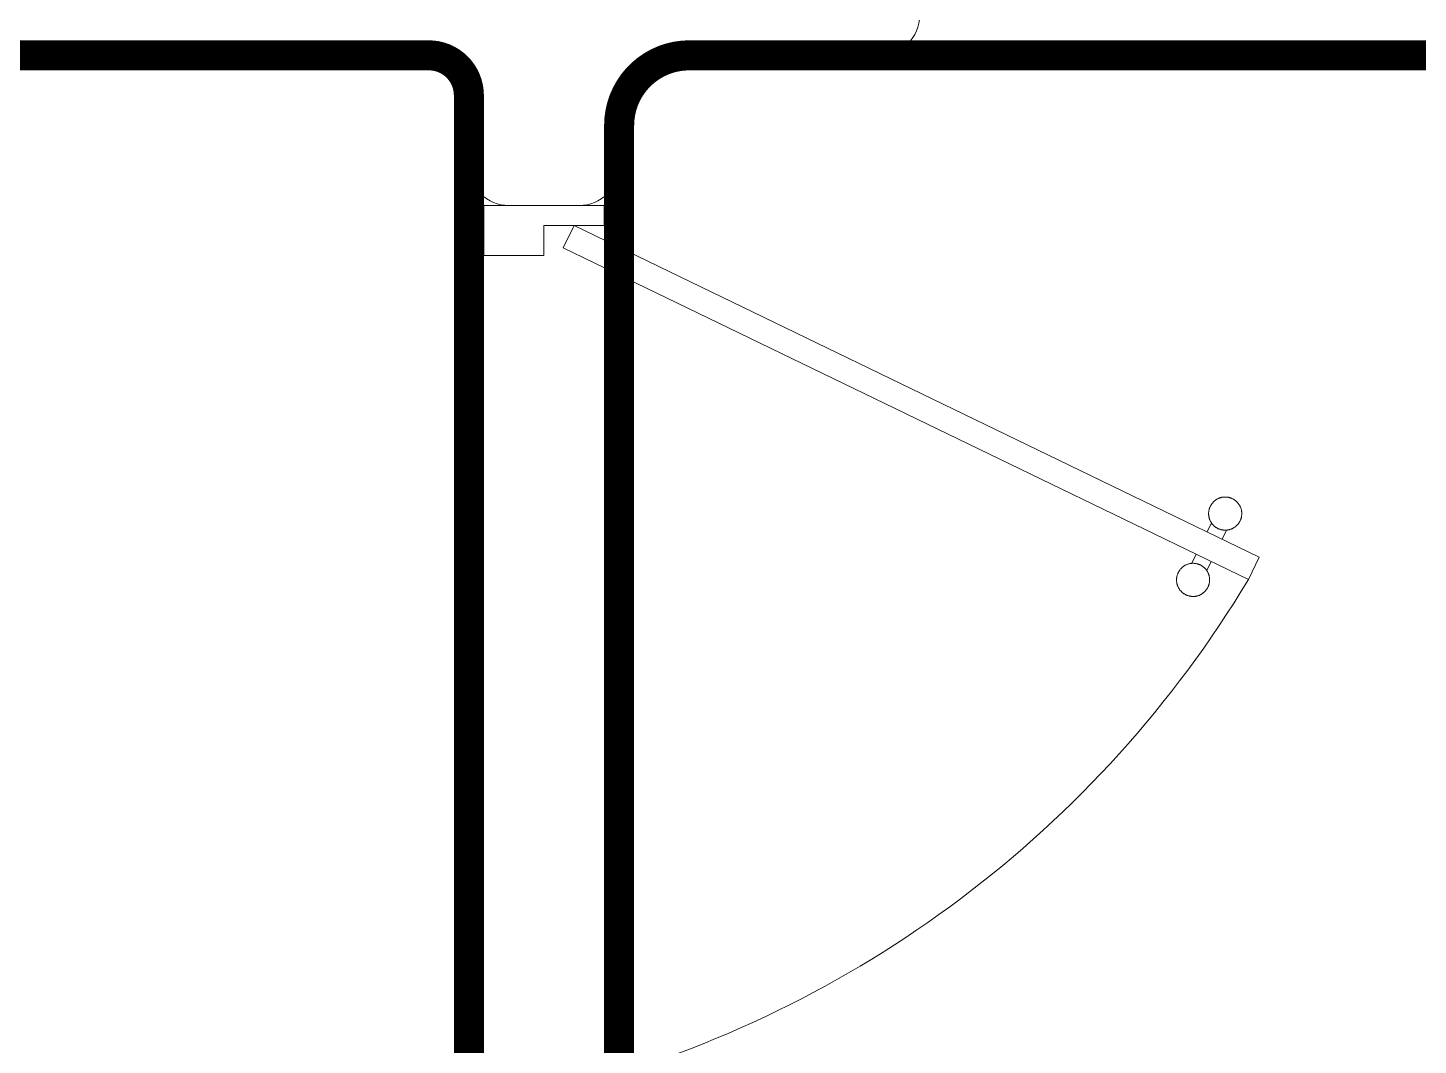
# Model space of a CAD drawing. Header units: metres. Extents: x 8 to 2416, y -346 to 476.
# Drawn here: x 212.272 to 213.66, y -225.425 to -224.409 of the extents above; entities that cross this region are included whole.
import ezdxf

# ---------------------------------------------------------------- set-up
doc = ezdxf.new("R2010")
doc.units = ezdxf.units.M
doc.linetypes.add('0', pattern=[0])
doc.layers.get('0').update_dxf_attribs({"color": 250, "linetype": '0', "lineweight": 20})
for name, color, linetype, lineweight in [('A-DOOR', 35, 'Continuous', 5), ('A-WALL', 250, 'Continuous', 20), ('baños', 140, 'Continuous', 0), ('SE-3', 253, 'Continuous', 5)]:
    doc.layers.add(name, color=color, linetype=linetype, lineweight=lineweight)
doc.layers.add('REVESTIMIENTO EXTERIOR', color=7, linetype='Continuous', lineweight=5, true_color=0xffdebd)
doc.styles.get("Standard").update_dxf_attribs({"font": 'arial.ttf', "height": 0.1875})

# ---------------------------------------------------------------- blocks, each defined once
blk = doc.blocks.new('P90')
at = {"layer": 'A-DOOR'}
for p, q in [((-0.0476, -0.8576), (0.6364, -0.5264)), ((0.6473, -0.5489), (0.6364, -0.5264)), ((0.5992, -0.5445), (0.5949, -0.5355)), ((-0.0368, -0.88), (0.6473, -0.5489)), ((0.5843, -0.5517), (0.58, -0.5427)), ((0.6101, -0.5669), (0.6144, -0.5759)), ((0.5952, -0.5741), (0.5995, -0.5831)), ((-0.0368, -0.88), (-0.0476, -0.8576))]:
    blk.add_line(p, q, dxfattribs=at)
for points in [[(-0.06, -0.02), (-0.06, -0.05), (-0.12, -0.05), (-0.12, 0), (0, 0), (0, -0.02)], [(-0.0668, -0.88), (-0.0668, -0.85), (-0.1268, -0.85), (-0.1268, -0.9), (-0.0068, -0.9), (-0.0068, -0.88)]]:
    blk.add_lwpolyline(points, close=True, dxfattribs=at)
blk.add_arc((-0.3259, -1.105), 1.1228, 31.0139, 75.0797, dxfattribs=at)
for points in [[(0.5812, -0.5096), (0.5857, -0.5096), (0.5933, -0.5141), (0.5977, -0.5218), (0.5977, -0.5306), (0.5933, -0.5383), (0.5856, -0.5427), (0.5767, -0.5427), (0.5691, -0.5383), (0.5647, -0.5306), (0.5647, -0.5217), (0.5691, -0.514), (0.5768, -0.5096), (0.5812, -0.5096)], [(0.6133, -0.5758), (0.6177, -0.5758), (0.6254, -0.5803), (0.6298, -0.5879), (0.6298, -0.5968), (0.6253, -0.6045), (0.6176, -0.6089), (0.6088, -0.6089), (0.6011, -0.6044), (0.5967, -0.5967), (0.5967, -0.5879), (0.6011, -0.5802), (0.6088, -0.5758), (0.6133, -0.5758)]]:
    blk.add_open_spline(points, degree=2, dxfattribs=at)
blk = doc.blocks.new('PL BASE 2N NASAS 09')
at = {"layer": 'A-DOOR'}
blk.add_line((163.1575, -5.4117), (164.8375, -5.4117), dxfattribs=at)
at = {"layer": 'A-WALL'}
blk.add_line((162.9375, -5.4117), (163.1575, -5.4117), dxfattribs=at)
blk.add_lwpolyline([(162.8975, -5.4517), (162.8975, -5.5217, -0.414214), (162.8575, -5.5617), (162.7875, -5.5617, -0.414214), (162.7475, -5.5217), (162.7475, -5.4517, 0.414214), (162.7075, -5.4117), (162.0878, -5.4117, -0.414214), (162.0478, -5.3717), (162.0478, -5.2517)], format="xyb", dxfattribs=at)
for centre, start, end in [((163.1575, -5.3717), 270, 0), ((162.9375, -5.4517), 90, 180)]:
    blk.add_arc(centre, 0.04, start, end, dxfattribs=at)
at = {"layer": 'A-DOOR', "xscale": -1, "rotation": 180}
blk.add_blockref('P90', (162.8893, -6.4617), dxfattribs=at)
at = {"layer": 'baños', "linetype": 'Continuous', "flags": 8}
for tag, p in [('MODELNUMBER', (167.1329, -5.6306, 0)), ('TRADENAME', (167.1329, -5.6307, 0)), ('PRODUCT', (167.1329, -5.6307, 0)), ('MATERIAL', (167.1329, -5.6307, 0)), ('MODELNUMBER', (168.3076, -5.6306, 0)), ('TRADENAME', (168.3076, -5.6307, 0)), ('PRODUCT', (168.3076, -5.6307, 0)), ('MATERIAL', (168.3076, -5.6307, 0))]:
    blk.add_attdef(tag, p, '', height=0.0000254, rotation=180.0001, dxfattribs=at)
blk = doc.blocks.new('PL MUEBLES 2N NASAS 09')
blk.add_blockref('PL BASE 2N NASAS 09', (49.9143, 62.717))

msp = doc.modelspace()

# ---------------------------------------------------------------- linework, layer by layer
at = {"layer": 'REVESTIMIENTO EXTERIOR', "const_width": 0.03}
msp.add_lwpolyline([(208.51182, -224.47633, -0.4142136), (208.55182, -224.43633), (212.67182, -224.43633, -0.4142135), (212.71182, -224.47633), (212.71182, -229.99634, -0.4142136), (212.67182, -230.03634), (208.55183, -230.03633, -0.4142162), (208.51182, -229.99633)], format="xyb", close=True, dxfattribs=at)
at = {"layer": 'SE-3', "color": 254, "true_color": 0xd7ebd2, "transparency": 33554687, "const_width": 0.03}
msp.add_lwpolyline([(212.86182, -224.50633, -0.4142136), (212.93182, -224.43633), (214.99182, -224.43633, -0.1989124), (215.04132, -224.45684, -0.1989124)], format="xyb", dxfattribs=at)
msp.add_lwpolyline([(212.86182, -226.65601), (212.86182, -224.50633)], dxfattribs=at)

# ---------------------------------------------------------------- block references
at = {"layer": 'REVESTIMIENTO EXTERIOR', "color": 30, "true_color": 0xf8991e}
msp.add_blockref('PL MUEBLES 2N NASAS 09', (0.05, -281.74161), dxfattribs=at)

doc.saveas('drawing.dxf')
